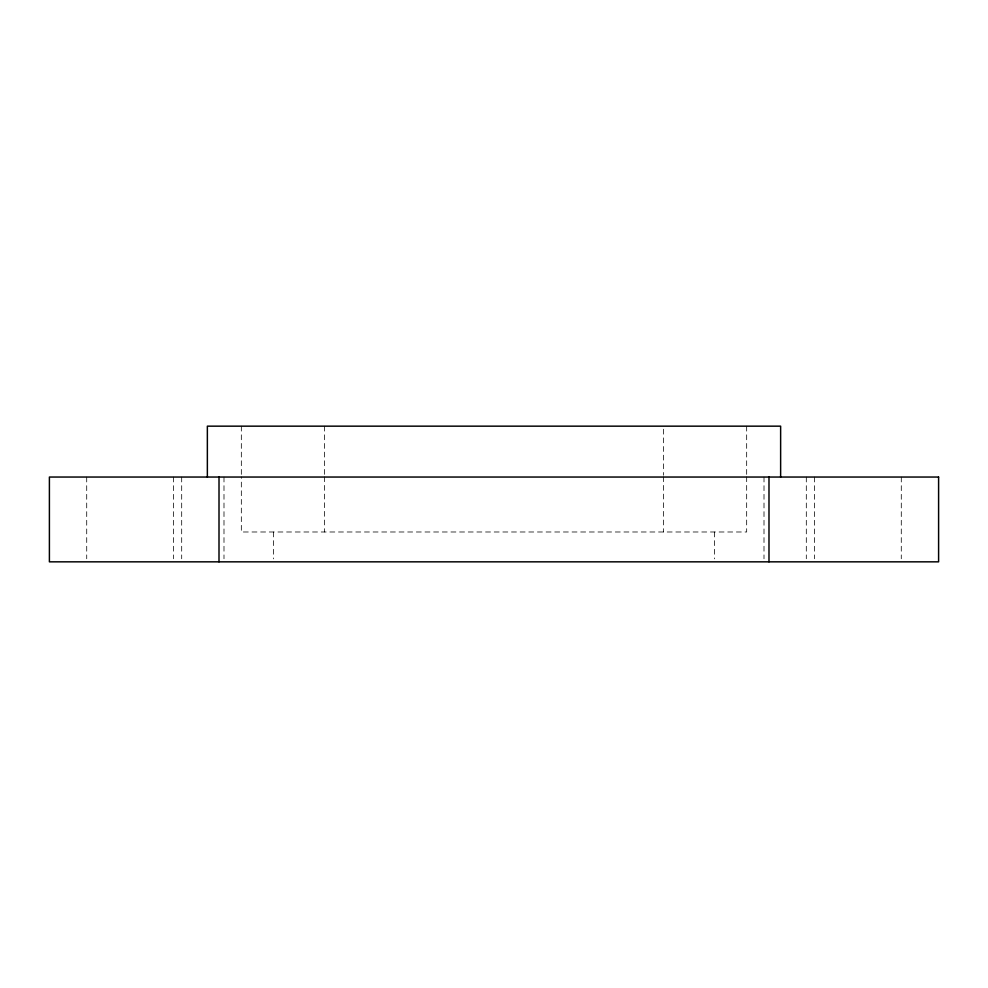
<?xml version="1.0" encoding="UTF-8"?>
<svg xmlns="http://www.w3.org/2000/svg" width="988" height="988" viewBox="0 0 988 988"><rect width="100%" height="100%" fill="white"/><g stroke="black" fill="none" stroke-linecap="round" stroke-linejoin="round"><path stroke-width="0.74" stroke-dasharray="4.94 3.71" d="M901.291 477.043L901.278 558.763M814.557 477.043L814.557 558.763M806.307 477.043L806.307 558.763M764.008 477.043L763.996 558.763M746.669 426.161L746.669 475.24M746.669 476.772L746.669 531.989L241.331 531.989L241.331 476.772M714.472 531.989L714.472 558.862M663.603 429.224L663.603 475.24M663.603 476.772L663.603 531.989M324.385 426.161L324.385 475.24M324.385 476.772L324.385 531.989M273.515 531.989L273.515 558.862M241.331 426.161L241.331 475.24M223.992 477.043L223.992 558.763M181.693 477.043L181.693 558.763M173.443 477.043L173.443 558.763M86.709 477.043L86.722 558.763"/><path stroke-width="1.48" d="M780.631 477.043L780.631 426.161L207.357 426.161L207.357 477.043M768.985 477.043L768.985 561.839M219.015 477.043L219.003 561.839M938.6 477.043L49.4 477.043L49.4 561.839L938.6 561.839L938.6 477.043"/></g></svg>
